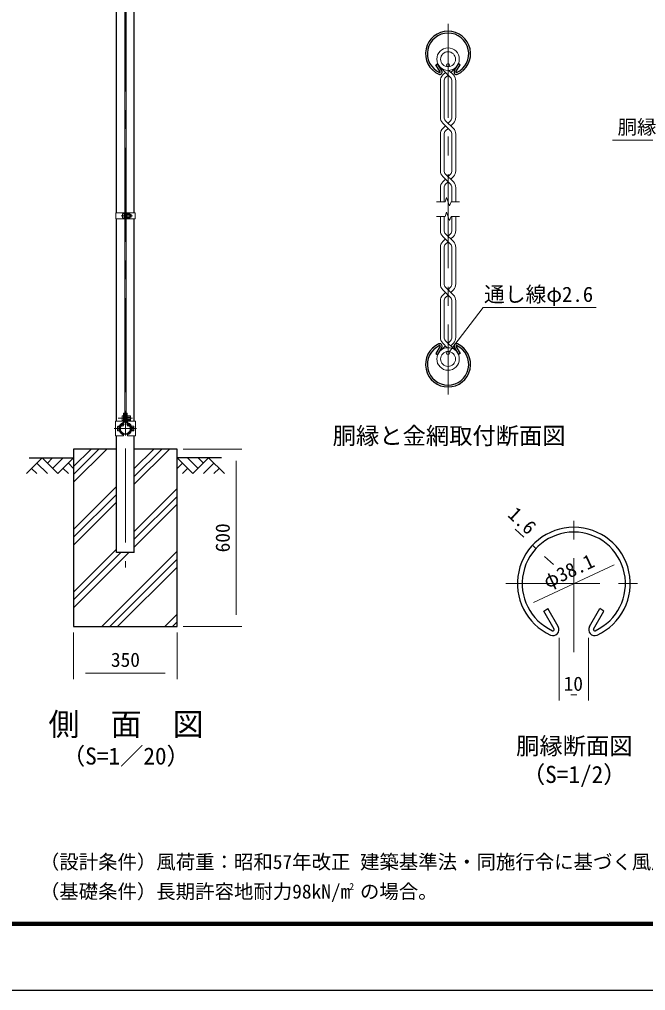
# Model space of a CAD drawing. Units: millimetres, scale not verified, with parts at other scales. Extents: x -4200 to 4200, y -2970 to 2970.
# Drawn here: x -402 to 1714, y -2970 to 312 of the extents above; entities that cross this region are included whole.
import ezdxf
from ezdxf.enums import TextEntityAlignment as Align

# ---------------------------------------------------------------- set-up
doc = ezdxf.new("R2010")
doc.units = ezdxf.units.MM
doc.header["$LTSCALE"] = 10
doc.linetypes.add('USER1', pattern=[50.8, 31.75, -6.35, 6.35, -6.35])
for name, color, linetype, lineweight in [('0-0_D-TTL-TXT', 7, 'Continuous', 25), ('0-1_D-BMK', 2, 'USER1', 13), ('0-2_D-STR1', 1, 'Continuous', 25), ('0-3_D-STR-DIM', 7, 'Continuous', 13), ('0-6_D-DCR-HCH', 7, 'Continuous', 13), ('0-7_D-STR4', 7, 'Continuous', 25), ('0-8_D-BGD', 7, 'Continuous', 25), ('0-9_D-STR3', 3, 'Continuous', 13), ('0-A_D-STR-TXT', 7, 'Continuous', 13), ('0-B_D-STR2', 7, 'Continuous', 13), ('0-C_D-TTL', 7, 'Continuous', 25)]:
    doc.layers.add(name, color=color, linetype=linetype, lineweight=lineweight)
doc.styles.add('ＭＳ ゴシック', font='')
doc.styles.get('ＭＳ ゴシック').set_extended_font_data('MS Gothic')

msp = doc.modelspace()

# ---------------------------------------------------------------- linework, layer by layer
at = {"layer": '0-1_D-BMK'}
for p, q in [((-43.47, 1910), (-43.47, -1540)), ((1046.96, 296.9), (1046.96, -955.42)), ((-58.02, -352), (-19.42, -352)), ((-67.91, -1035.95), (-19.03, -1035.95)), ((-43.47, -1045.35), (-43.47, -1094.43)), ((-81.44, -1070.95), (-5.5, -1070.95)), ((1471.97, -1826.73), (1471.97, -1365.18)), ((1242.23, -1594.92), (1701.71, -1594.92))]:
    msp.add_line(p, q, dxfattribs=at)
at = {"layer": '0-2_D-STR1'}
for p, q in [((-73.72, -341.5), (-73.72, 374.5)), ((-13.22, -341.5), (-13.22, 374.5)), ((1006.23, 158.69), (1011.79, 161.9)), ((1020.27, 134.38), (1006.23, 158.69)), ((1025.83, 137.59), (1011.79, 161.9)), ((1068.1, 137.59), (1082.14, 161.9)), ((1073.66, 134.38), (1087.7, 158.69)), ((1087.7, 158.69), (1082.14, 161.9)), ((-73.72, -1045.95), (-73.72, -362.5)), ((-13.22, -1045.95), (-13.22, -362.5)), ((1020.27, -792.9), (1006.23, -817.21)), ((1006.23, -817.21), (1011.79, -820.42)), ((1025.83, -796.11), (1011.79, -820.42)), ((1068.1, -796.11), (1082.14, -820.42)), ((1073.66, -792.9), (1087.7, -817.21)), ((1087.7, -817.21), (1082.14, -820.42)), ((-50.15, -1055.62), (-53.65, -1061.7)), ((-53.65, -1061.7), (-52.27, -1062.5)), ((-48.76, -1056.42), (-52.27, -1062.5)), ((-38.19, -1056.42), (-34.68, -1062.5)), ((-36.8, -1055.62), (-33.29, -1061.7)), ((-33.29, -1061.7), (-34.68, -1062.5)), ((-73.72, -1490), (-73.72, -1095.95)), ((-13.22, -1490), (-13.22, -1095.95)), ((-13.22, -1490), (-73.72, -1490)), ((1370.14, -1687.45), (1384.03, -1679.43)), ((1405.23, -1748.23), (1370.14, -1687.45)), ((1419.12, -1740.21), (1384.03, -1679.43)), ((1524.81, -1740.21), (1559.9, -1679.43)), ((1538.7, -1748.23), (1573.79, -1687.45)), ((1573.79, -1687.45), (1559.9, -1679.43))]:
    msp.add_line(p, q, dxfattribs=at)
for centre, radius, start, end in [((1046.97, 195.7), 76.2, 294.32478, 245.67522), ((1046.97, 195.7), 69.78, 294.32478, 245.67522), ((1018.88, 133.58), 8.02, 245.67522, 30), ((1018.88, 133.58), 1.6, 245.67522, 30), ((1075.05, 133.58), 8.02, 150, 294.32478), ((1075.05, 133.58), 1.6, 150, 294.32478), ((1046.97, -854.22), 76.2, 114.32478, 65.67522), ((1018.88, -792.1), 8.02, 330, 114.32478), ((1075.05, -792.1), 8.02, 65.67522, 210), ((1046.97, -854.22), 69.78, 114.32478, 65.67522), ((1018.88, -792.1), 1.6, 330, 114.32478), ((1075.05, -792.1), 1.6, 65.67522, 210), ((-43.47, -1070.95), 19.05, 114.32478, 65.67522), ((-43.47, -1070.95), 17.45, 114.32478, 65.67522), ((-50.49, -1055.42), 2, 330, 114.32478), ((-50.49, -1055.42), 0.401, 330, 114.32478), ((-36.45, -1055.42), 2, 65.67522, 210), ((-36.45, -1055.42), 0.401, 65.67522, 210), ((1471.97, -1594.92), 190.5, 294.32478, 245.67522), ((1471.97, -1594.92), 174.46, 294.32478, 245.67522), ((1401.76, -1750.23), 20.05, 245.67522, 30), ((1401.76, -1750.23), 4.01, 245.67522, 30), ((1542.17, -1750.23), 20.05, 150, 294.32478), ((1542.17, -1750.23), 4.01, 150, 294.32478)]:
    msp.add_arc(centre, radius, start, end, dxfattribs=at)
at = {"layer": '0-3_D-STR-DIM'}
for p, q in [((1041.83, -290.16), (1036.7, -304.26)), ((1052.1, -318.36), (1041.83, -290.16)), ((1007.83, -304.26), (1036.7, -304.26)), ((1057.23, -304.26), (1052.1, -318.36)), ((1057.23, -304.26), (1086.1, -304.26)), ((1007.83, -354.26), (1036.7, -354.26)), ((1041.83, -340.16), (1036.7, -354.26)), ((1052.1, -368.35), (1041.83, -340.16)), ((1057.23, -354.26), (1052.1, -368.35)), ((1057.23, -354.26), (1086.1, -354.26)), ((151.53, -1140), (350.54, -1140)), ((330.54, -1700), (330.54, -1180)), ((1303.08, -1438.05), (1273.77, -1410.83)), ((1344.14, -1476.19), (1332.39, -1465.27)), ((1373.45, -1503.41), (1402.76, -1530.63)), ((1335.57, -1658.52), (1608.37, -1531.32)), ((-218.47, -1760), (-218.47, -1917.32)), ((131.53, -1760), (131.53, -1917.32)), ((151.53, -1740), (350.54, -1740)), ((1421.97, -1777.49), (1421.97, -1990.29)), ((1521.97, -1777.49), (1521.97, -1990.29)), ((-178.47, -1897.32), (91.53, -1897.32)), ((1461.97, -1970.29), (1481.97, -1970.29))]:
    msp.add_line(p, q, dxfattribs=at)
at = {"layer": '0-6_D-DCR-HCH'}
for p, q in [((-218.47, -1252.33), (-106.14, -1140)), ((-218.47, -1225.81), (-132.66, -1140)), ((-218.47, -1199.3), (-159.18, -1140)), ((-13.22, -1259.21), (105.99, -1140)), ((-13.22, -1232.69), (79.47, -1140)), ((-13.22, -1206.18), (52.96, -1140)), ((-324.9, -1170), (-378.11, -1223.21)), ((-324.9, -1170), (-271.68, -1223.21)), ((-307.16, -1187.74), (-289.42, -1170)), ((-289.42, -1205.47), (-253.95, -1170)), ((-271.68, -1223.21), (-218.47, -1170)), ((184.74, -1223.21), (131.53, -1170)), ((202.48, -1205.47), (167, -1170)), ((237.95, -1170), (184.74, -1223.21)), ((220.31, -1187.83), (202.48, -1170)), ((237.95, -1170), (291.16, -1223.21)), ((-360.37, -1205.47), (-342.55, -1223.21)), ((-342.63, -1187.74), (-307, -1223.21)), ((-253.95, -1205.47), (-236.13, -1223.21)), ((-236.21, -1187.74), (-218.47, -1205.39)), ((149.27, -1187.74), (131.53, -1205.39)), ((167, -1205.47), (149.18, -1223.21)), ((255.69, -1187.74), (220.05, -1223.21)), ((273.43, -1205.47), (255.61, -1223.21)), ((-218.47, -1411.43), (-73.72, -1266.68)), ((-13.22, -1418.31), (131.53, -1273.56)), ((-218.47, -1437.94), (-73.72, -1293.19)), ((-13.22, -1444.83), (131.53, -1300.08)), ((-218.47, -1464.46), (-73.72, -1319.71)), ((-13.22, -1471.34), (131.53, -1326.59)), ((-218.47, -1623.56), (-73.72, -1478.81)), ((-218.47, -1676.59), (-31.88, -1490)), ((-218.47, -1650.08), (-58.4, -1490)), ((-122.78, -1740), (131.53, -1485.69)), ((-96.26, -1740), (131.53, -1512.21)), ((-69.75, -1740), (131.53, -1538.73)), ((89.35, -1740), (131.53, -1697.82)), ((115.87, -1740), (131.53, -1724.34))]:
    msp.add_line(p, q, dxfattribs=at)
at = {"layer": '0-7_D-STR4'}
for p, q in [((-73.72, -1140), (-218.47, -1140)), ((131.53, -1140), (-13.22, -1140))]:
    msp.add_line(p, q, dxfattribs=at)
msp.add_lwpolyline([(-218.47, -1140), (-218.47, -1740), (131.53, -1740), (131.53, -1140)], dxfattribs=at)
at = {"layer": '0-8_D-BGD'}
for p, q in [((-368.47, -1170), (-218.47, -1170)), ((281.53, -1170), (131.53, -1170))]:
    msp.add_line(p, q, dxfattribs=at)
at = {"layer": '0-9_D-STR3'}
for p, q in [((-45.72, 1820.95), (-45.72, -1050.95)), ((-41.22, 1820.95), (-41.22, -1050.95)), ((-76.02, -341.5), (-76.02, -362.5)), ((-45.72, -341.5), (-76.02, -341.5)), ((-52.82, -345.5), (-52.82, -358.5)), ((-48.02, -341.5), (-48.02, -362.5)), ((-48.02, -344), (-48.02, -360)), ((-41.22, -341.5), (-10.92, -341.5)), ((-38.92, -341.5), (-38.92, -362.5)), ((-28.92, -343.9), (-38.92, -343.9)), ((-38.92, -343.9), (-38.92, -360.1)), ((-28.92, -347.95), (-38.92, -347.95)), ((-28.92, -356.05), (-38.92, -356.05)), ((-28.92, -360.1), (-38.92, -360.1)), ((-27.92, -345.77), (-27.92, -358.11)), ((-27.92, -348), (-24.02, -348)), ((-27.92, -348.68), (-23.7, -348.68)), ((-27.92, -355.32), (-23.7, -355.32)), ((-27.92, -356), (-24.02, -356)), ((-24.02, -348), (-24.02, -356)), ((-10.92, -341.5), (-10.92, -362.5)), ((-45.72, -362.5), (-76.02, -362.5)), ((-41.22, -362.5), (-10.92, -362.5)), ((-77.12, -1045.95), (-49.97, -1045.95)), ((-77.12, -1045.95), (-77.12, -1095.95)), ((-54.77, -1029.45), (-54.77, -1042.45)), ((-49.97, -1018.95), (-49.97, -1048.52)), ((-47.67, -1018.95), (-49.97, -1018.95)), ((-47.67, -1018.95), (-47.67, -1048.52)), ((-45.97, -1030.63), (-47.67, -1030.63)), ((-45.97, -1041.27), (-47.67, -1041.27)), ((-45.97, -1030.63), (-45.97, -1041.27)), ((-45.97, -1031.95), (-45.72, -1031.95)), ((-45.97, -1039.95), (-45.72, -1039.95)), ((-41.22, -1031.95), (-39.27, -1031.95)), ((-41.22, -1039.95), (-39.27, -1039.95)), ((-39.27, -1018.95), (-39.27, -1048.52)), ((-36.97, -1018.95), (-39.27, -1018.95)), ((-36.97, -1018.95), (-36.97, -1048.52)), ((-26.97, -1027.85), (-36.97, -1027.85)), ((-26.97, -1031.9), (-36.97, -1031.9)), ((-36.97, -1031.95), (-36.77, -1031.95)), ((-36.97, -1039.95), (-36.77, -1039.95)), ((-26.97, -1040), (-36.97, -1040)), ((-26.97, -1044.05), (-36.97, -1044.05)), ((-36.97, -1045.95), (-9.82, -1045.95)), ((-25.97, -1029.72), (-25.97, -1042.06)), ((-25.97, -1031.95), (-25.97, -1039.95)), ((-25.97, -1032.63), (-25.65, -1032.63)), ((-25.97, -1039.27), (-25.65, -1039.27)), ((-9.82, -1045.95), (-9.82, -1095.95)), ((-70.27, -1064.45), (-70.27, -1077.45)), ((-65.47, -1062.95), (-65.47, -1078.95)), ((-65.11, -1066.95), (-65.47, -1066.95)), ((-65.11, -1074.95), (-65.47, -1074.95)), ((-45.72, -1050.95), (-41.22, -1050.95)), ((-21.47, -1066.95), (-21.84, -1066.95)), ((-21.47, -1074.95), (-21.84, -1074.95)), ((-15.97, -1062.85), (-21.47, -1062.85)), ((-21.47, -1062.85), (-21.47, -1079.05)), ((-15.97, -1066.9), (-21.47, -1066.9)), ((-15.97, -1075), (-21.47, -1075)), ((-15.97, -1079.05), (-21.47, -1079.05)), ((-14.97, -1064.72), (-14.97, -1077.06)), ((-14.97, -1066.95), (-14.47, -1066.95)), ((-14.97, -1066.95), (-14.47, -1066.95)), ((-14.97, -1067.63), (-14.15, -1067.63)), ((-14.97, -1074.27), (-14.15, -1074.27)), ((-14.97, -1074.95), (-14.47, -1074.95)), ((-14.97, -1074.95), (-14.47, -1074.95)), ((-14.47, -1066.95), (-14.47, -1074.95)), ((-77.12, -1095.95), (-50.17, -1095.95)), ((-50.17, -1089.48), (-50.95, -1091.64)), ((-50.17, -1089.48), (-50.17, -1095.95)), ((-36.77, -1089.48), (-36.77, -1095.95)), ((-36.77, -1089.48), (-35.99, -1091.64)), ((-36.77, -1095.95), (-9.82, -1095.95))]:
    msp.add_line(p, q, dxfattribs=at)
for centre in [(1046.96, 157.11), (1046.96, -815.63)]:
    msp.add_circle(centre, 5.2, dxfattribs=at)
for centre, radius, start, end in [((-30.46, -345.93), 2.54, 307.21089, 52.78911), ((-36.62, -352), 8.7, 332.26063, 27.73937), ((-30.47, -358.08), 2.55, 307.42505, 52.57495), ((-31.52, -352), 8.5, 331.92751, 28.07249), ((-51.97, -1048.52), 2, 297.27961, 0), ((-51.97, -1048.52), 4.3, 294.96438, 0), ((-34.97, -1048.52), 4.3, 180, 245.03562), ((-34.97, -1048.52), 2, 180, 242.72039), ((-28.51, -1029.88), 2.54, 307.21089, 52.78911), ((-34.67, -1035.95), 8.7, 332.26063, 27.73937), ((-28.52, -1042.03), 2.55, 307.42505, 52.57495), ((-33.47, -1035.95), 8.5, 331.92751, 28.07249), ((-43.47, -1070.95), 22, 110.1633, 250.11694), ((-43.47, -1070.95), 19.7, 109.83718, 250.11694), ((-43.47, -1070.95), 19.7, 289.88306, 70.16282), ((-43.47, -1070.95), 22, 289.88306, 69.8367), ((-17.51, -1064.88), 2.54, 307.21089, 52.78911), ((-23.67, -1070.95), 8.7, 332.26063, 27.73937), ((-17.52, -1077.03), 2.55, 307.42505, 52.57495), ((-21.97, -1070.95), 8.5, 331.92751, 28.07249)]:
    msp.add_arc(centre, radius, start, end, dxfattribs=at)
for centre, start_param, end_param in [((-48.02, -345.5), 1.5707963, 3.1415927), ((-48.02, -358.5), 3.1415927, 4.712389), ((-49.97, -1029.45), 1.5707963, 3.1415927), ((-49.97, -1042.45), 3.1415927, 4.712389), ((-65.47, -1064.45), 1.5707963, 3.1415927), ((-65.47, -1077.45), 3.1415927, 4.712389)]:
    msp.add_ellipse(centre, major_axis=(4.8, 0), ratio=0.3125, start_param=start_param, end_param=end_param, dxfattribs=at)
at = {"layer": '0-A_D-STR-TXT'}
for points in [[(1602.94, -96.68), (1769.96, -96.68), (1811.95, -203.55)], [(1547.84, -661.4), (1165.91, -661.4), (1051.36, -809.93)]]:
    msp.add_lwpolyline(points, dxfattribs=at)
at = {"layer": '0-B_D-STR2'}
for p, q in [((1046.96, 123.64), (1023.24, 147.37)), ((1029.08, 123.9), (1037.89, 132.72)), ((1064.85, 123.9), (1049.59, 139.17)), ((1056.04, 132.72), (1070.69, 147.37)), ((1020.88, 104.1), (1020.88, -19.14)), ((1033.71, 103.1), (1033.71, -18.14)), ((1038.86, 115.54), (1046.96, 123.64)), ((1055.07, 115.54), (1046.96, 123.64)), ((1060.22, 103.1), (1060.22, -18.14)), ((1073.05, 104.1), (1073.05, -19.14)), ((1064.85, -56.57), (1038.86, -30.58)), ((1055.07, -30.58), (1046.96, -38.68)), ((1046.96, -56.83), (1029.08, -38.94)), ((1037.89, -47.76), (1029.08, -56.57)), ((1029.08, -56.57), (1037.89, -47.76)), ((1038.86, -64.93), (1046.96, -56.83)), ((1055.07, -64.93), (1046.96, -56.83)), ((1064.85, -38.94), (1056.04, -47.76)), ((1020.88, -76.37), (1020.88, -199.62)), ((1033.71, -77.38), (1033.71, -198.61)), ((1060.22, -77.38), (1060.22, -198.61)), ((1073.05, -76.37), (1073.05, -199.62)), ((1046.96, -237.31), (1029.08, -219.42)), ((1037.89, -228.23), (1029.08, -237.04)), ((1029.08, -237.04), (1037.89, -228.23)), ((1064.85, -237.04), (1038.86, -211.05)), ((1055.07, -211.05), (1046.96, -219.16)), ((1064.85, -219.42), (1056.04, -228.23)), ((1020.88, -256.84), (1020.88, -304.26)), ((1033.71, -257.85), (1033.71, -304.26)), ((1038.86, -245.41), (1046.96, -237.31)), ((1055.07, -245.41), (1046.96, -237.31)), ((1060.22, -257.85), (1060.22, -304.26)), ((1073.05, -256.84), (1073.05, -304.26)), ((1020.88, -401.67), (1020.88, -354.26)), ((1033.71, -400.67), (1033.71, -354.26)), ((1060.22, -400.67), (1060.22, -354.26)), ((1073.05, -401.67), (1073.05, -354.26)), ((1055.07, -447.46), (1029.08, -421.47)), ((1064.85, -439.1), (1038.86, -413.11)), ((1055.07, -413.11), (1046.96, -421.21)), ((1064.85, -421.47), (1056.04, -430.29)), ((1020.88, -582.15), (1020.88, -458.9)), ((1037.89, -430.29), (1029.08, -439.1)), ((1046.96, -439.36), (1038.86, -447.46)), ((1073.05, -582.15), (1073.05, -458.9)), ((1033.71, -581.14), (1033.71, -459.91)), ((1060.22, -581.14), (1060.22, -459.91)), ((1055.07, -627.94), (1029.08, -601.95)), ((1037.89, -610.76), (1029.08, -619.57)), ((1064.85, -619.57), (1038.86, -593.58)), ((1046.96, -619.84), (1038.86, -627.94)), ((1055.07, -593.58), (1046.96, -601.69)), ((1064.85, -601.95), (1056.04, -610.76)), ((1020.88, -762.62), (1020.88, -639.37)), ((1033.71, -761.61), (1033.71, -640.38)), ((1060.22, -761.61), (1060.22, -640.38)), ((1073.05, -762.62), (1073.05, -639.37)), ((1029.08, -782.42), (1044.34, -797.69)), ((1038.86, -774.06), (1070.69, -805.89)), ((1055.07, -774.06), (1046.96, -782.16)), ((1064.85, -782.42), (1056.04, -791.23)), ((1037.89, -791.23), (1023.24, -805.89))]:
    msp.add_line(p, q, dxfattribs=at)
for centre, radius in [((1046.96, 177.18), 38.1), ((1046.96, 177.18), 25.27), ((1046.96, -835.7), 38.1), ((1046.96, -835.7), 25.27)]:
    msp.add_circle(centre, radius, dxfattribs=at)
for centre, radius, start, end in [((1048.88, 104.1), 28, 135, 180), ((1048.88, 104.1), 15.2, 131.19984, 183.80396), ((1045.05, 104.1), 15.2, 356.19604, 48.80016), ((1045.05, 104.1), 28, 0, 45), ((1048.88, -19.14), 28, 180, 225), ((1048.88, -19.14), 15.2, 176.19604, 228.80016), ((1045.05, -19.14), 15.2, 311.19984, 3.80396), ((1045.05, -19.14), 28, 315, 0), ((1048.88, -76.37), 28, 135, 180), ((1048.88, -76.37), 15.2, 131.19984, 183.80396), ((1045.05, -76.37), 15.2, 356.19604, 48.80016), ((1045.05, -76.37), 28, 0, 45), ((1048.88, -199.62), 28, 180, 225), ((1048.88, -199.62), 15.2, 176.19604, 228.80016), ((1045.05, -199.62), 15.2, 311.19984, 3.80396), ((1045.05, -199.62), 28, 315, 0), ((1048.88, -256.84), 28, 135, 180), ((1048.88, -256.84), 15.2, 131.19984, 183.80396), ((1045.05, -256.84), 15.2, 356.19604, 48.80016), ((1045.05, -256.84), 28, 0, 45), ((1048.88, -401.67), 28, 180, 225), ((1048.88, -401.67), 15.2, 176.19604, 228.80016), ((1045.05, -401.67), 15.2, 311.19984, 3.80396), ((1045.05, -401.67), 28, 315, 0), ((1048.88, -458.9), 28, 135, 180), ((1048.88, -458.9), 15.2, 131.19984, 183.80396), ((1045.05, -458.9), 15.2, 356.19604, 48.80016), ((1045.05, -458.9), 28, 0, 45), ((1048.88, -582.15), 28, 180, 225), ((1048.88, -582.15), 15.2, 176.19604, 228.80016), ((1045.05, -582.15), 15.2, 311.19984, 3.80396), ((1045.05, -582.15), 28, 315, 0), ((1048.88, -639.37), 28, 135, 180), ((1045.05, -639.37), 28, 0, 45), ((1048.88, -639.37), 15.2, 131.19984, 183.80396), ((1045.05, -639.37), 15.2, 356.19604, 48.80016), ((1048.88, -762.62), 28, 180, 225), ((1048.88, -762.62), 15.2, 176.19604, 228.80016), ((1045.05, -762.62), 15.2, 311.19984, 3.80396), ((1045.05, -762.62), 28, 315, 0)]:
    msp.add_arc(centre, radius, start, end, dxfattribs=at)
at = {"layer": '0-C_D-TTL', "color": 2}
msp.add_lwpolyline([(-4200, 2970), (4200, 2970), (4200, -2970), (-4200, -2970)], close=True, dxfattribs=at)
at = {"layer": '0-C_D-TTL'}
for points in [[(-3930, 2750), (3930, 2750), (3930, -2750), (-3930, -2750)], [(-3927.5, 2747.5), (3927.5, 2747.5), (3927.5, -2747.5), (-3927.5, -2747.5)], [(-3925, 2745), (3925, 2745), (3925, -2745), (-3925, -2745)], [(-3922.5, 2742.5), (3922.5, 2742.5), (3922.5, -2742.5), (-3922.5, -2742.5)], [(-3920, 2740), (3920, 2740), (3920, -2740), (-3920, -2740)]]:
    msp.add_lwpolyline(points, close=True, dxfattribs=at)

# ---------------------------------------------------------------- texts
at = {"layer": '0-0_D-TTL-TXT', "style": 'ＭＳ ゴシック'}
for s, height, p in [('胴縁と金網取付断面図', 57.7, (657.12, -1141.36)), ('側\u3000面\u3000図', 76.97, (-303.37, -2131.61)), ('胴縁断面図', 57.7, (1277.04, -2189.56)), ('（S=1／20）', 57.7, (-257.89, -2223.59)), ('（S=1/2）', 57.7, (1296.53, -2285.75)), ('（設計条件）風荷重：昭和57年改正 建築基準法・同施行令に基づく風圧力に準拠。', 48.09, (-332.45, -2573.6)), ('（基礎条件）長期許容地耐力98kN/m の場合。', 48.09, (-332.45, -2673.6)), ('2', 24.05, (713.02, -2637.79))]:
    msp.add_text(s, height=height, dxfattribs=at).set_placement(p, align=Align.BOTTOM_LEFT)
at = {"layer": '0-3_D-STR-DIM', "style": 'ＭＳ ゴシック'}
for s, rotation, p in [('1.6', 317.113, (1235.6, -1376.59)), ('600', 90, (323.79, -1489.25)), ('φ38.1', 24.999, (1388.91, -1625.22))]:
    msp.add_text(s, height=48.09, rotation=rotation, dxfattribs=at).set_placement(p, align=Align.BOTTOM_LEFT)
for s, p in [('350', (-92.35, -1890.57)), ('10', (1437.57, -1971.54))]:
    msp.add_text(s, height=48.09, dxfattribs=at).set_placement(p, align=Align.BOTTOM_LEFT)
at = {"layer": '0-A_D-STR-TXT', "style": 'ＭＳ ゴシック'}
for s, height, p in [('胴縁', 48.09, (1619.87, -90.39)), ('通し線φ2.6', 51.45, (1168.5, -658.29))]:
    msp.add_text(s, height=height, dxfattribs=at).set_placement(p, align=Align.BOTTOM_LEFT)

doc.saveas('drawing.dxf')
